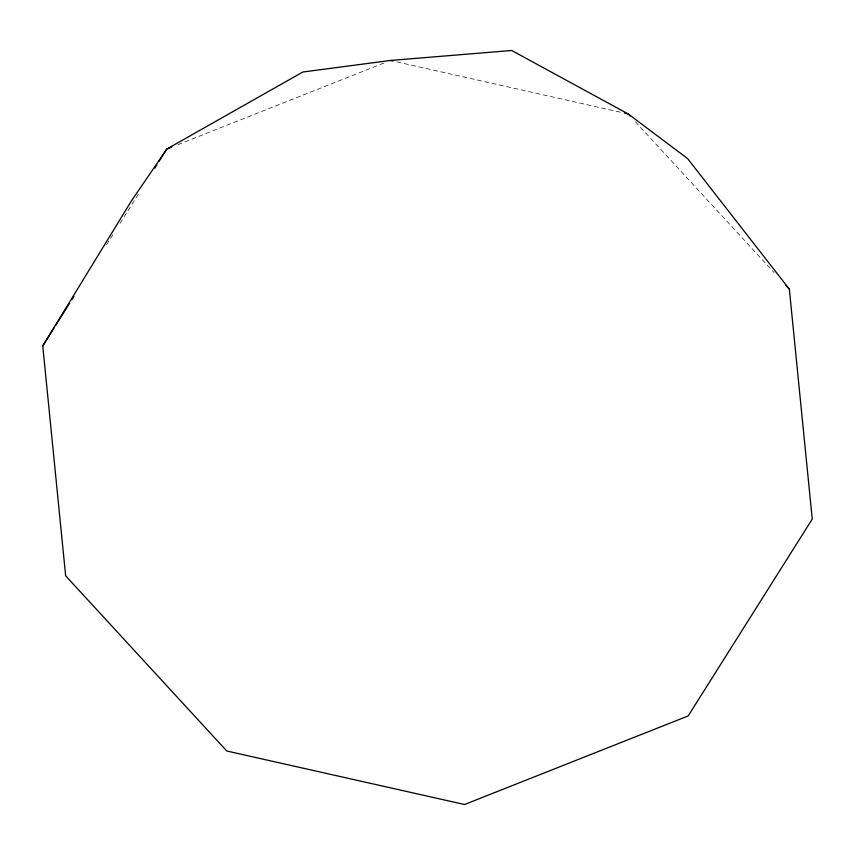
<?xml version="1.0" encoding="UTF-8"?>
<svg xmlns="http://www.w3.org/2000/svg" width="855" height="855" viewBox="0 0 855 855"><rect width="100%" height="100%" fill="white"/><g stroke="black" fill="none" stroke-linecap="round" stroke-linejoin="round"><path stroke-width="0.64" stroke-dasharray="4.28 3.21" d="M106.554 244.669L113.64 233.415M120.021 223.294L139.162 192.92M177.936 144.645L384.269 62.907M396.944 61.923L623.039 112.807M635.436 121.805L774.053 272.51"/><path stroke-width="1.28" d="M42.75 345.901L131.232 201.203L166.811 149.048L302.852 72.012L390.446 60.459L511.707 50.488L628.233 113.972L687.602 158.592L789.347 289.15L812.25 519.071L688.19 715.924L464.554 804.512L226.767 751L65.653 575.821L42.75 345.901L54.089 327.903M55.511 325.659L69.693 303.162M71.82 299.784L73.947 296.407M154.766 168.179L156.893 164.801M159.019 161.424L166.811 149.048L171.759 147.092M390.446 60.459L393.043 61.047M624.342 113.095L628.233 113.972L630.039 115.938M785.756 285.239L789.347 289.15"/></g></svg>
